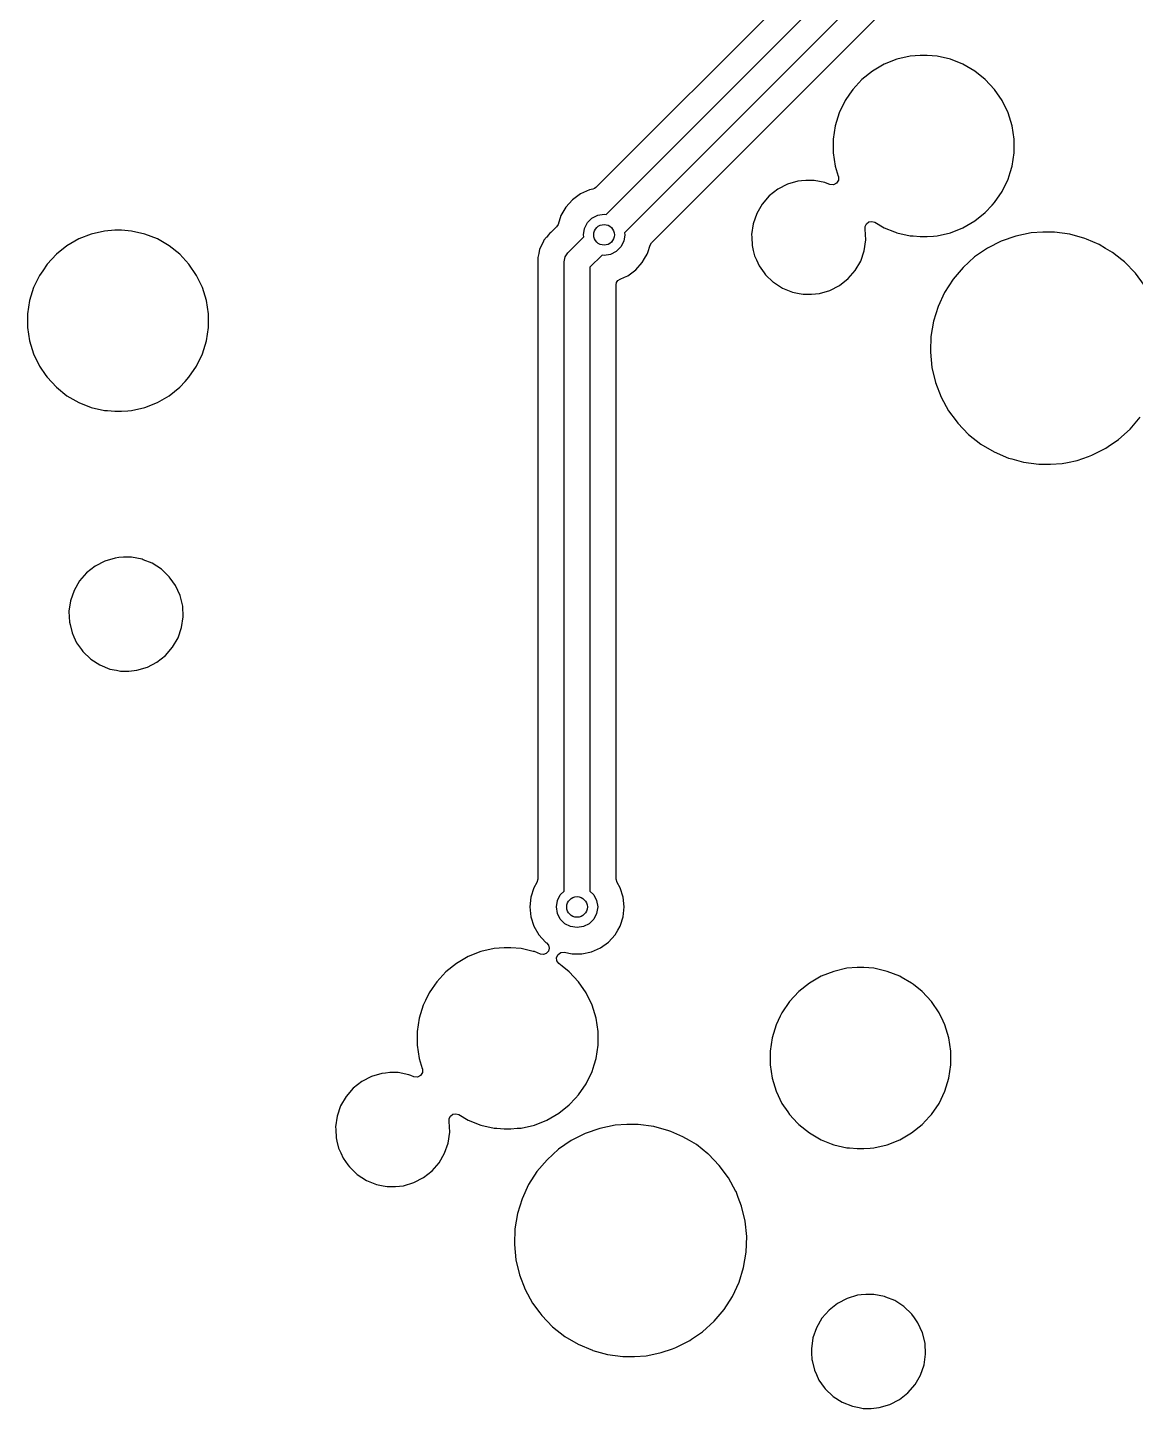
# Model space of a CAD drawing. Extents: x 15 to 269, y -160 to -43.
# Drawn here: x 38.12 to 59.56, y -93.81 to -67.1 of the extents above; entities that cross this region are included whole.
import ezdxf

# ---------------------------------------------------------------- set-up
doc = ezdxf.new("R2010")
doc.units = 0
doc.layers.add('BLACK', color=7, linetype='CONTINUOUS')

msp = doc.modelspace()

# ---------------------------------------------------------------- linework, layer by layer
at = {"layer": 'BLACK', "linetype": 'CONTINUOUS'}
for p, q in [((53.6952, -65.6103), (49.1173, -70.1881)), ((49.3142, -70.7104), (54.24, -65.7846)), ((54.6668, -66.0649), (49.6677, -71.064)), ((50.3521, -71.0988), (54.9809, -66.4699)), ((54.6961, -67.8045), (54.4689, -67.9357)), ((54.9403, -67.7087), (54.6961, -67.8045)), ((55.1961, -67.6503), (54.9403, -67.7087)), ((55.3922, -67.6356), (55.1961, -67.6503)), ((55.3923, -67.6356), (55.3922, -67.6356)), ((55.5232, -67.6356), (55.3923, -67.6356)), ((55.7194, -67.6503), (55.5232, -67.6356)), ((55.5232, -67.6356), (55.5232, -67.6356)), ((55.9752, -67.7087), (55.7194, -67.6503)), ((56.2194, -67.8045), (55.9752, -67.7087)), ((56.4466, -67.9357), (56.2194, -67.8045)), ((54.2638, -68.0993), (54.0853, -68.2916)), ((54.4689, -67.9357), (54.2638, -68.0993)), ((56.6517, -68.0993), (56.4466, -67.9357)), ((56.4466, -67.9357), (56.4466, -67.9357)), ((56.8302, -68.2916), (56.6517, -68.0993)), ((56.6517, -68.0993), (56.6517, -68.0993)), ((56.6517, -68.0993), (56.6517, -68.0993)), ((54.0229, -68.3831), (53.9375, -68.5084)), ((54.0853, -68.2916), (54.0229, -68.3831)), ((56.978, -68.5084), (56.8302, -68.2916)), ((56.8302, -68.2916), (56.8302, -68.2916)), ((56.8302, -68.2916), (56.8302, -68.2916)), ((53.9375, -68.5084), (53.8237, -68.7448)), ((57.0918, -68.7448), (56.978, -68.5084)), ((53.8237, -68.7448), (53.7464, -68.9955)), ((57.1691, -68.9955), (57.0918, -68.7448)), ((53.7464, -68.9955), (53.7072, -69.2549)), ((57.2082, -69.2549), (57.1691, -68.9955)), ((53.7072, -69.2549), (53.7072, -69.5173)), ((57.2082, -69.5173), (57.2082, -69.2549)), ((53.7072, -69.5173), (53.7464, -69.7767)), ((57.1691, -69.7767), (57.2082, -69.5173)), ((53.7464, -69.7767), (53.8057, -69.9693)), ((53.8057, -69.9693), (53.8083, -69.9777)), ((53.8083, -69.9777), (53.8096, -70.0465)), ((57.0918, -70.0274), (57.1315, -69.8989)), ((57.1315, -69.8989), (57.1691, -69.7767)), ((48.9918, -70.2353), (48.8173, -70.3129)), ((49.0554, -70.2217), (48.9918, -70.2353)), ((49.0888, -70.2094), (49.0554, -70.2217)), ((49.1173, -70.1881), (49.0888, -70.2094)), ((52.6351, -70.2206), (52.4698, -70.3507)), ((52.8221, -70.1242), (52.6351, -70.2206)), ((53.0239, -70.065), (52.8221, -70.1242)), ((53.0936, -70.0583), (53.0239, -70.065)), ((53.1808, -70.05), (53.0936, -70.0583)), ((53.3385, -70.05), (53.1808, -70.05)), ((53.545, -70.0898), (53.3385, -70.05)), ((53.3385, -70.05), (53.3385, -70.05)), ((53.5916, -70.1084), (53.545, -70.0898)), ((53.545, -70.0898), (53.545, -70.0898)), ((53.545, -70.0898), (53.545, -70.0898)), ((53.6438, -70.1293), (53.5916, -70.1084)), ((53.7123, -70.1362), (53.6438, -70.1293)), ((53.7739, -70.1054), (53.7123, -70.1362)), ((53.8096, -70.0465), (53.7739, -70.1054)), ((56.8302, -70.4806), (56.978, -70.2638)), ((56.978, -70.2638), (57.0918, -70.0274)), ((48.6628, -70.4252), (48.535, -70.5671)), ((48.8173, -70.3129), (48.6628, -70.4252)), ((52.332, -70.5096), (52.2269, -70.6918)), ((52.4698, -70.3507), (52.332, -70.5096)), ((56.6517, -70.6729), (56.7826, -70.5319)), ((56.7826, -70.5319), (56.8302, -70.4806)), ((56.8302, -70.4806), (56.8302, -70.4806)), ((56.8302, -70.4806), (56.8302, -70.4806)), ((48.4395, -70.7325), (48.3845, -70.9018)), ((48.535, -70.5671), (48.4395, -70.7325)), ((48.9505, -70.869), (49.039, -70.7805)), ((49.039, -70.7805), (49.1505, -70.7236)), ((49.1505, -70.7236), (49.2741, -70.7041)), ((49.2741, -70.7041), (49.3142, -70.7104)), ((52.2269, -70.6918), (52.1581, -70.8906)), ((56.4466, -70.8365), (56.6517, -70.6729)), ((39.6069, -71.0307), (39.3511, -71.0891)), ((39.803, -71.016), (39.6069, -71.0307)), ((39.934, -71.016), (39.803, -71.016)), ((39.803, -71.016), (39.803, -71.016)), ((40.1302, -71.0307), (39.934, -71.016)), ((39.934, -71.016), (39.934, -71.016)), ((40.3859, -71.0891), (40.1302, -71.0307)), ((48.2455, -71.0581), (48.2259, -71.0727)), ((48.2591, -71.0463), (48.2455, -71.0581)), ((48.3543, -70.9512), (48.2591, -71.0463)), ((48.3845, -70.9018), (48.3543, -70.9512)), ((48.8741, -71.1041), (48.8936, -70.9805)), ((48.8936, -70.9805), (48.9505, -70.869)), ((49.6677, -71.064), (49.6741, -71.1041)), ((52.1581, -70.8906), (52.1282, -71.0981)), ((54.3279, -70.9821), (54.3293, -70.982)), ((54.3284, -70.9939), (54.3279, -70.9821)), ((54.3384, -71.204), (54.3284, -70.9939)), ((54.3284, -70.9939), (54.3284, -70.9939)), ((54.3291, -70.9406), (54.3547, -70.8893)), ((54.3293, -70.982), (54.3291, -70.9406)), ((54.3547, -70.8893), (54.4005, -70.855)), ((54.4005, -70.855), (54.457, -70.8449)), ((54.457, -70.8449), (54.5119, -70.8613)), ((54.5119, -70.8613), (54.6961, -70.9677)), ((54.6961, -70.9677), (54.8953, -71.0459)), ((54.8953, -71.0459), (54.9107, -71.0519)), ((54.9107, -71.0519), (54.9403, -71.0635)), ((54.9403, -71.0635), (55.1961, -71.1219)), ((55.7194, -71.1219), (55.9752, -71.0635)), ((55.9752, -71.0635), (56.2194, -70.9677)), ((56.2194, -70.9677), (56.4466, -70.8365)), ((57.7623, -71.0539), (57.5375, -71.0689)), ((57.9876, -71.0539), (57.7623, -71.0539)), ((57.7623, -71.0539), (57.7623, -71.0539)), ((58.2854, -71.094), (57.9876, -71.0539)), ((38.8797, -71.3161), (38.6745, -71.4797)), ((39.1069, -71.185), (38.8797, -71.3161)), ((39.3511, -71.0891), (39.1069, -71.185)), ((40.6302, -71.185), (40.3859, -71.0891)), ((40.6638, -71.2044), (40.6302, -71.185)), ((40.6302, -71.185), (40.6302, -71.185)), ((40.6302, -71.185), (40.6302, -71.185)), ((40.8574, -71.3161), (40.6638, -71.2044)), ((41.0625, -71.4797), (40.8574, -71.3161)), ((40.8574, -71.3161), (40.8574, -71.3161)), ((48.0664, -71.2992), (48.0319, -71.368)), ((48.068, -71.2959), (48.0664, -71.2992)), ((48.1005, -71.2262), (48.068, -71.2959)), ((48.1112, -71.2094), (48.1005, -71.2262)), ((48.1607, -71.1504), (48.1112, -71.2094)), ((48.163, -71.1476), (48.1607, -71.1504)), ((48.1824, -71.123), (48.163, -71.1476)), ((48.1864, -71.119), (48.1824, -71.123)), ((48.1937, -71.1111), (48.1864, -71.119)), ((48.2259, -71.0727), (48.1937, -71.1111)), ((48.5732, -71.4514), (48.8804, -71.1442)), ((48.8804, -71.1442), (48.8741, -71.1041)), ((49.6545, -71.2277), (49.5977, -71.3392)), ((49.6741, -71.1041), (49.6545, -71.2277)), ((50.1185, -71.4451), (50.1636, -71.3063)), ((50.1636, -71.3063), (50.1939, -71.257)), ((50.1939, -71.257), (50.3521, -71.0988)), ((52.1282, -71.0981), (52.1281, -71.0988)), ((52.1281, -71.0988), (52.1305, -71.1476)), ((52.1305, -71.1476), (52.1381, -71.3089)), ((52.1381, -71.3089), (52.1619, -71.4068)), ((54.3085, -71.4122), (54.3384, -71.204)), ((55.1961, -71.1219), (55.2522, -71.1261)), ((55.2522, -71.1261), (55.3922, -71.1366)), ((55.3922, -71.1366), (55.3923, -71.1366)), ((55.3923, -71.1366), (55.5232, -71.1366)), ((55.5232, -71.1366), (55.6458, -71.1274)), ((55.5232, -71.1366), (55.5232, -71.1366)), ((55.6458, -71.1274), (55.7194, -71.1219)), ((56.9592, -71.2274), (56.691, -71.3629)), ((57.243, -71.1288), (56.9592, -71.2274)), ((57.5375, -71.0689), (57.243, -71.1288)), ((58.5752, -71.1733), (58.2854, -71.094)), ((58.2854, -71.094), (58.2854, -71.094)), ((58.2854, -71.094), (58.2854, -71.094)), ((58.6109, -71.1885), (58.5752, -71.1733)), ((58.8518, -71.2906), (58.6109, -71.1885)), ((58.9794, -71.3662), (58.8518, -71.2906)), ((38.6745, -71.4797), (38.4961, -71.672)), ((41.241, -71.672), (41.0625, -71.4797)), ((41.0625, -71.4797), (41.0625, -71.4797)), ((41.0625, -71.4797), (41.0625, -71.4797)), ((47.9912, -71.5406), (47.9892, -71.5604)), ((47.9892, -71.5604), (47.9892, -71.5616)), ((47.9892, -71.5616), (47.9892, -71.5616)), ((47.9892, -71.5616), (47.99, -71.5876)), ((47.99, -71.5876), (47.9914, -71.6374)), ((48.009, -71.4657), (47.9912, -71.5406)), ((48.0098, -71.4622), (48.009, -71.4657)), ((48.0253, -71.3868), (48.0098, -71.4622)), ((48.0319, -71.368), (48.0253, -71.3868)), ((48.5, -71.6281), (48.519, -71.5325)), ((48.519, -71.5325), (48.5732, -71.4514)), ((48.5732, -71.4514), (48.5732, -71.4514)), ((49.234, -71.4977), (49, -71.7317)), ((49.2741, -71.5041), (49.234, -71.4977)), ((49.3977, -71.4845), (49.2741, -71.5041)), ((49.5092, -71.4277), (49.3977, -71.4845)), ((49.5977, -71.3392), (49.5092, -71.4277)), ((50.0131, -71.641), (50.059, -71.5616)), ((50.059, -71.5616), (50.1086, -71.4756)), ((50.1086, -71.4756), (50.1185, -71.4451)), ((52.1619, -71.4068), (52.1877, -71.5133)), ((52.1877, -71.5133), (52.2216, -71.5875)), ((52.2216, -71.5875), (52.2751, -71.7046)), ((54.2397, -71.611), (54.3085, -71.4122)), ((56.4432, -71.533), (56.2204, -71.7345)), ((56.691, -71.3629), (56.4432, -71.533)), ((59.1104, -71.4438), (58.9794, -71.3662)), ((59.2941, -71.5888), (59.1104, -71.4438)), ((59.3462, -71.63), (59.2941, -71.5888)), ((38.4095, -71.7991), (38.3483, -71.8888)), ((38.4961, -71.672), (38.4095, -71.7991)), ((41.241, -71.6721), (41.241, -71.672)), ((41.3888, -71.8888), (41.241, -71.6721)), ((41.241, -71.6721), (41.241, -71.6721)), ((47.9914, -71.6374), (47.9915, -71.641)), ((47.9915, -71.641), (47.9915, -83.5735)), ((48.5, -83.8013), (48.5, -71.6281)), ((49, -71.7317), (49, -83.8013)), ((49.7308, -71.8952), (49.8853, -71.7829)), ((49.8853, -71.7829), (50.0131, -71.641)), ((52.2751, -71.7046), (52.3698, -71.8375)), ((52.3698, -71.8375), (52.3971, -71.8759)), ((53.9968, -71.9521), (54.1345, -71.7932)), ((54.1345, -71.7932), (54.2397, -71.611)), ((56.2204, -71.7345), (56.0264, -71.964)), ((59.5551, -71.846), (59.3462, -71.63)), ((59.7333, -72.0879), (59.5551, -71.846)), ((38.2345, -72.1252), (38.1571, -72.3759)), ((38.3483, -71.8888), (38.2345, -72.1252)), ((41.5026, -72.1252), (41.3888, -71.8888)), ((41.5799, -72.3759), (41.5026, -72.1252)), ((49.5085, -72.0747), (49.5175, -72.0282)), ((49.5085, -73.3735), (49.5085, -72.0747)), ((49.5175, -72.0282), (49.5433, -71.9886)), ((49.5433, -71.9886), (49.5821, -71.9614)), ((49.5821, -71.9614), (49.6715, -71.9216)), ((49.6715, -71.9216), (49.7308, -71.8952)), ((52.3971, -71.8759), (52.5493, -72.0211)), ((52.5493, -72.0211), (52.5493, -72.0211)), ((52.5493, -72.0211), (52.5494, -72.0211)), ((52.5494, -72.0211), (52.7263, -72.1348)), ((52.7263, -72.1348), (52.7263, -72.1348)), ((52.7263, -72.1348), (52.9216, -72.213)), ((53.6445, -72.1786), (53.8315, -72.0822)), ((53.8315, -72.0822), (53.9968, -71.9521)), ((56.0264, -71.964), (55.8647, -72.2173)), ((38.1571, -72.3759), (38.118, -72.6354)), ((41.619, -72.6354), (41.5799, -72.3759)), ((52.9216, -72.213), (53.0504, -72.2378)), ((53.0504, -72.2378), (53.1281, -72.2528)), ((53.1281, -72.2528), (53.1281, -72.2528)), ((53.1281, -72.2528), (53.2857, -72.2528)), ((53.2857, -72.2528), (53.2858, -72.2528)), ((53.2858, -72.2528), (53.4427, -72.2378)), ((53.4427, -72.2378), (53.6445, -72.1786)), ((55.8647, -72.2173), (55.7382, -72.4898)), ((38.118, -72.6354), (38.118, -72.8977)), ((41.619, -72.8977), (41.619, -72.6354)), ((55.7382, -72.4898), (55.6492, -72.7768)), ((38.118, -72.8977), (38.1571, -73.1571)), ((41.5799, -73.1571), (41.619, -72.8977)), ((55.6492, -72.7768), (55.5993, -73.0726)), ((38.1571, -73.1571), (38.2345, -73.4079)), ((41.5026, -73.4079), (41.5799, -73.1571)), ((55.5992, -73.0731), (55.5897, -73.3561)), ((55.5993, -73.0726), (55.5992, -73.0731)), ((38.2345, -73.4079), (38.3483, -73.6442)), ((41.3888, -73.6442), (41.5026, -73.4079)), ((49.5085, -77.0391), (49.5085, -73.3735)), ((55.5897, -73.3561), (55.5892, -73.3735)), ((55.5892, -73.3735), (55.6192, -73.6724)), ((38.3483, -73.6442), (38.4729, -73.827)), ((41.241, -73.861), (41.3888, -73.6442)), ((55.6192, -73.6724), (55.6889, -73.9647)), ((38.4729, -73.827), (38.4961, -73.861)), ((38.4961, -73.861), (38.674, -74.0527)), ((41.0625, -74.0533), (41.1682, -73.9395)), ((41.1682, -73.9395), (41.241, -73.861)), ((41.241, -73.861), (41.241, -73.861)), ((41.241, -73.861), (41.241, -73.861)), ((55.6889, -73.9647), (55.7969, -74.2452)), ((38.674, -74.0527), (38.6745, -74.0533)), ((38.6745, -74.0533), (38.8797, -74.2169)), ((38.8797, -74.2169), (39.1069, -74.3481)), ((40.6302, -74.3481), (40.8574, -74.2169)), ((40.8574, -74.2169), (41.0625, -74.0533)), ((55.7969, -74.2452), (55.9413, -74.5087)), ((39.1069, -74.3481), (39.2515, -74.4049)), ((39.2515, -74.4049), (39.3342, -74.4373)), ((39.3342, -74.4373), (39.3511, -74.444)), ((39.3511, -74.444), (39.6069, -74.5023)), ((39.6069, -74.5023), (39.6629, -74.5065)), ((39.6629, -74.5065), (39.803, -74.517)), ((39.803, -74.517), (39.803, -74.517)), ((39.803, -74.517), (39.934, -74.517)), ((39.934, -74.517), (40.0566, -74.5078)), ((39.934, -74.517), (39.934, -74.517)), ((40.0566, -74.5078), (40.1302, -74.5023)), ((40.1302, -74.5023), (40.3859, -74.444)), ((40.3859, -74.444), (40.6302, -74.3481)), ((55.9413, -74.5087), (56.0855, -74.7044)), ((56.0855, -74.7044), (56.1196, -74.7506)), ((56.1196, -74.7506), (56.3284, -74.9666)), ((59.4543, -74.8621), (59.6483, -74.6326)), ((56.3284, -74.9666), (56.5643, -75.1528)), ((59.0311, -75.2011), (59.2314, -75.0636)), ((59.2314, -75.0636), (59.4543, -74.8621)), ((56.5643, -75.1528), (56.8228, -75.306)), ((56.8228, -75.306), (57.0995, -75.4233)), ((58.7155, -75.3692), (58.869, -75.2917)), ((58.869, -75.2917), (58.9837, -75.2337)), ((58.9837, -75.2337), (59.0311, -75.2011)), ((57.0995, -75.4233), (57.0995, -75.4233)), ((57.0995, -75.4233), (57.0995, -75.4233)), ((57.0995, -75.4233), (57.1633, -75.4408)), ((57.1633, -75.4408), (57.3893, -75.5026)), ((57.3893, -75.5026), (57.6871, -75.5427)), ((57.6871, -75.5427), (57.9124, -75.5427)), ((57.9124, -75.5427), (58.1371, -75.5277)), ((57.9124, -75.5427), (57.9124, -75.5427)), ((58.1371, -75.5277), (58.2406, -75.5066)), ((58.2406, -75.5066), (58.4316, -75.4678)), ((58.4316, -75.4678), (58.6483, -75.3926)), ((58.6483, -75.3926), (58.7155, -75.3692)), ((49.5085, -83.5735), (49.5085, -77.0391)), ((39.6124, -77.4169), (39.4255, -77.5133)), ((39.8143, -77.3576), (39.6124, -77.4169)), ((39.884, -77.3509), (39.8143, -77.3576)), ((39.9712, -77.3426), (39.884, -77.3509)), ((40.1288, -77.3426), (39.9712, -77.3426)), ((40.3354, -77.3824), (40.1288, -77.3426)), ((40.1288, -77.3426), (40.1288, -77.3426)), ((40.3567, -77.391), (40.3354, -77.3824)), ((40.3354, -77.3824), (40.3354, -77.3824)), ((40.3354, -77.3824), (40.3354, -77.3824)), ((40.5306, -77.4606), (40.3567, -77.391)), ((40.7076, -77.5743), (40.5306, -77.4606)), ((39.2601, -77.6433), (39.1224, -77.8022)), ((39.4255, -77.5133), (39.2601, -77.6433)), ((40.8598, -77.7195), (40.7076, -77.5743)), ((40.7076, -77.5743), (40.7076, -77.5743)), ((40.7076, -77.5743), (40.7076, -77.5743)), ((40.8798, -77.7475), (40.8598, -77.7195)), ((39.0172, -77.9844), (38.9484, -78.1832)), ((39.1224, -77.8022), (39.0172, -77.9844)), ((40.9818, -77.8908), (40.8798, -77.7475)), ((41.0692, -78.0822), (40.9818, -77.8908)), ((40.9818, -77.8908), (40.9818, -77.8908)), ((40.9818, -77.8908), (40.9818, -77.8908)), ((38.9484, -78.1832), (38.9188, -78.3892)), ((41.1188, -78.2866), (41.0692, -78.0822)), ((38.9188, -78.3892), (38.9185, -78.3914)), ((38.9185, -78.3914), (38.9234, -78.4948)), ((38.9234, -78.4948), (38.9285, -78.6015)), ((41.0989, -78.7049), (41.1288, -78.4967)), ((41.1288, -78.4967), (41.1188, -78.2866)), ((38.9285, -78.6015), (38.9384, -78.6424)), ((38.9384, -78.6424), (38.9781, -78.8059)), ((38.9781, -78.8059), (39.0126, -78.8815)), ((41.0301, -78.9036), (41.0989, -78.7049)), ((39.0126, -78.8815), (39.0655, -78.9972)), ((39.0655, -78.9972), (39.1595, -79.1293)), ((40.9249, -79.0858), (41.0301, -78.9036)), ((39.1595, -79.1293), (39.1875, -79.1686)), ((39.1875, -79.1686), (39.3397, -79.3137)), ((39.3397, -79.3137), (39.3397, -79.3137)), ((39.3397, -79.3137), (39.3397, -79.3137)), ((39.3397, -79.3137), (39.5167, -79.4274)), ((40.6218, -79.3748), (40.7872, -79.2448)), ((40.7872, -79.2448), (40.9249, -79.0858)), ((39.5167, -79.4274), (39.5167, -79.4274)), ((39.5167, -79.4274), (39.7119, -79.5056)), ((39.7119, -79.5056), (39.8407, -79.5304)), ((39.8407, -79.5304), (39.9185, -79.5454)), ((39.9185, -79.5454), (39.9185, -79.5454)), ((39.9185, -79.5454), (40.0761, -79.5454)), ((40.0761, -79.5454), (40.233, -79.5304)), ((40.0761, -79.5454), (40.0761, -79.5454)), ((40.233, -79.5304), (40.4349, -79.4712)), ((40.4349, -79.4712), (40.6218, -79.3748)), ((47.9915, -83.5735), (47.9749, -83.6355)), ((49.5251, -83.6355), (49.5085, -83.5735)), ((47.9155, -83.7384), (47.8565, -83.9201)), ((47.9749, -83.6355), (47.9155, -83.7384)), ((48.3696, -83.9864), (48.4264, -83.8749)), ((48.4264, -83.8749), (48.5, -83.8013)), ((49, -83.8013), (49.0736, -83.8749)), ((49.0736, -83.8749), (49.1304, -83.9864)), ((49.5845, -83.7384), (49.5251, -83.6355)), ((49.6435, -83.9201), (49.5845, -83.7384)), ((47.8565, -83.9201), (47.8365, -84.11)), ((47.8365, -84.11), (47.8565, -84.2999)), ((48.35, -84.11), (48.3696, -83.9864)), ((48.3696, -84.2336), (48.35, -84.11)), ((49.1304, -83.9864), (49.15, -84.11)), ((49.15, -84.11), (49.1304, -84.2336)), ((49.6635, -84.11), (49.6435, -83.9201)), ((49.6435, -84.2999), (49.6635, -84.11)), ((47.8565, -84.2999), (47.9155, -84.4816)), ((48.4264, -84.3451), (48.3696, -84.2336)), ((48.5149, -84.4336), (48.4264, -84.3451)), ((49.0736, -84.3451), (48.9851, -84.4336)), ((49.1304, -84.2336), (49.0736, -84.3451)), ((49.5908, -84.4623), (49.6435, -84.2999)), ((47.9155, -84.4816), (48.011, -84.6469)), ((48.011, -84.6469), (48.011, -84.6469)), ((48.011, -84.6469), (48.1387, -84.7889)), ((48.6264, -84.4904), (48.5149, -84.4336)), ((48.75, -84.51), (48.6264, -84.4904)), ((48.8736, -84.4904), (48.75, -84.51)), ((48.9851, -84.4336), (48.8736, -84.4904)), ((49.3613, -84.7889), (49.489, -84.6469)), ((49.489, -84.6469), (49.54, -84.5588)), ((49.54, -84.5588), (49.5845, -84.4816)), ((49.5845, -84.4816), (49.5908, -84.4623)), ((47.1452, -84.9155), (46.8894, -84.9738)), ((47.3414, -84.9008), (47.1452, -84.9155)), ((47.4724, -84.9008), (47.3414, -84.9008)), ((47.3414, -84.9008), (47.3414, -84.9008)), ((47.6685, -84.9155), (47.4724, -84.9008)), ((47.4724, -84.9008), (47.4724, -84.9008)), ((47.9006, -84.9684), (47.6685, -84.9155)), ((48.1387, -84.7889), (48.1461, -84.7942)), ((48.1461, -84.7942), (48.1598, -84.8041)), ((48.1598, -84.8041), (48.1979, -84.8493)), ((48.2108, -84.9069), (48.1956, -84.964)), ((48.1979, -84.8493), (48.2108, -84.9069)), ((49.0323, -84.9788), (49.2068, -84.9011)), ((49.2068, -84.9011), (49.3613, -84.7889)), ((46.418, -85.2009), (46.2129, -85.3645)), ((46.6452, -85.0697), (46.418, -85.2009)), ((46.8894, -84.9738), (46.6452, -85.0697)), ((47.9243, -84.9738), (47.9006, -84.9684)), ((48.0416, -85.0199), (47.9243, -84.9738)), ((48.1001, -85.0277), (48.0416, -85.0199)), ((48.1557, -85.0076), (48.1001, -85.0277)), ((48.1956, -84.964), (48.1557, -85.0076)), ((48.3556, -85.0863), (48.3837, -85.027)), ((48.3618, -85.1516), (48.3556, -85.0863)), ((48.4005, -85.2046), (48.3618, -85.1516)), ((48.3837, -85.027), (48.438, -84.9902)), ((48.4603, -85.2524), (48.4005, -85.2046)), ((48.438, -84.9902), (48.5035, -84.9864)), ((48.5035, -84.9864), (48.6545, -85.0185)), ((48.6545, -85.0185), (48.6545, -85.0185)), ((48.6545, -85.0185), (48.8455, -85.0185)), ((48.8455, -85.0185), (49.0323, -84.9788)), ((48.8455, -85.0185), (48.8455, -85.0185)), ((49.0323, -84.9788), (49.0323, -84.9788)), ((49.0323, -84.9788), (49.0323, -84.9788)), ((46.2129, -85.3645), (46.0344, -85.5568)), ((48.6009, -85.3645), (48.4603, -85.2524)), ((48.7793, -85.5568), (48.6009, -85.3645)), ((48.6009, -85.3645), (48.6009, -85.3645)), ((48.6009, -85.3645), (48.6009, -85.3645)), ((53.4737, -85.4513), (53.2465, -85.5825)), ((53.718, -85.3554), (53.4737, -85.4513)), ((53.9737, -85.2971), (53.718, -85.3554)), ((54.1699, -85.2824), (53.9737, -85.2971)), ((54.3009, -85.2824), (54.1699, -85.2824)), ((54.1699, -85.2824), (54.1699, -85.2824)), ((54.497, -85.2971), (54.3009, -85.2824)), ((54.3009, -85.2824), (54.3009, -85.2824)), ((54.7528, -85.3554), (54.497, -85.2971)), ((54.997, -85.4513), (54.7528, -85.3554)), ((55.0246, -85.4673), (54.997, -85.4513)), ((54.997, -85.4513), (54.997, -85.4513)), ((54.997, -85.4513), (54.997, -85.4513)), ((55.2242, -85.5825), (55.0246, -85.4673)), ((45.9469, -85.6852), (45.8888, -85.7704)), ((46.0344, -85.5568), (45.9469, -85.6852)), ((48.9271, -85.7736), (48.7793, -85.5568)), ((48.7793, -85.5568), (48.7793, -85.5568)), ((48.7793, -85.5568), (48.7793, -85.5568)), ((53.0414, -85.7461), (52.8629, -85.9384)), ((53.2465, -85.5825), (53.0414, -85.7461)), ((55.2624, -85.6129), (55.2242, -85.5825)), ((55.4294, -85.7461), (55.2624, -85.6129)), ((55.6078, -85.9384), (55.4294, -85.7461)), ((55.4294, -85.7461), (55.4294, -85.7461)), ((55.4294, -85.7461), (55.4294, -85.7461)), ((45.7728, -86.0099), (45.6955, -86.2606)), ((45.8165, -85.9193), (45.7728, -86.0099)), ((45.8866, -85.7736), (45.8165, -85.9193)), ((45.8888, -85.7704), (45.8866, -85.7736)), ((49.0409, -86.0099), (48.9271, -85.7736)), ((49.1183, -86.2606), (49.0409, -86.0099)), ((52.8629, -85.9384), (52.7151, -86.1552)), ((55.7556, -86.1552), (55.6078, -85.9384)), ((55.6078, -85.9384), (55.6078, -85.9384)), ((55.6078, -85.9384), (55.6078, -85.9384)), ((45.6955, -86.2606), (45.6564, -86.5201)), ((49.1574, -86.5201), (49.1183, -86.2606)), ((52.6822, -86.2235), (52.6013, -86.3915)), ((52.7151, -86.1552), (52.6822, -86.2235)), ((55.835, -86.32), (55.7556, -86.1552)), ((45.6564, -86.5201), (45.6564, -86.7824)), ((49.1574, -86.7824), (49.1574, -86.5201)), ((52.6013, -86.3915), (52.524, -86.6423)), ((55.8694, -86.3915), (55.835, -86.32)), ((55.9468, -86.6423), (55.8694, -86.3915)), ((45.6564, -86.7824), (45.6955, -87.0419)), ((49.1183, -87.0419), (49.1574, -86.7824)), ((52.524, -86.6423), (52.4849, -86.9017)), ((55.9859, -86.9017), (55.9468, -86.6423)), ((45.6955, -87.0419), (45.7549, -87.2344)), ((49.0806, -87.1641), (49.1183, -87.0419)), ((52.4849, -86.9017), (52.4849, -87.1641)), ((55.9859, -87.1641), (55.9859, -86.9017)), ((44.973, -87.3301), (44.7712, -87.3894)), ((45.0428, -87.3235), (44.973, -87.3301)), ((45.1299, -87.3152), (45.0428, -87.3235)), ((45.2876, -87.3152), (45.1299, -87.3152)), ((45.4941, -87.355), (45.2876, -87.3152)), ((45.2876, -87.3152), (45.2876, -87.3152)), ((45.5356, -87.3716), (45.4941, -87.355)), ((45.4941, -87.355), (45.4941, -87.355)), ((45.4941, -87.355), (45.4941, -87.355)), ((45.7587, -87.3117), (45.723, -87.3706)), ((45.7549, -87.2344), (45.7575, -87.2428)), ((45.7575, -87.2428), (45.7587, -87.3117)), ((48.9271, -87.529), (49.0409, -87.2926)), ((49.0409, -87.2926), (49.0806, -87.1641)), ((52.4849, -87.1641), (52.524, -87.4235)), ((55.9468, -87.4235), (55.9859, -87.1641)), ((44.4189, -87.6158), (44.2811, -87.7748)), ((44.5842, -87.4858), (44.4189, -87.6158)), ((44.7712, -87.3894), (44.5842, -87.4858)), ((45.5929, -87.3945), (45.5356, -87.3716)), ((45.6614, -87.4013), (45.5929, -87.3945)), ((45.723, -87.3706), (45.6614, -87.4013)), ((48.7793, -87.7457), (48.9271, -87.529)), ((52.524, -87.4235), (52.6013, -87.6742)), ((55.8694, -87.6742), (55.9468, -87.4235)), ((44.2811, -87.7748), (44.176, -87.9569)), ((48.6009, -87.9381), (48.7186, -87.8112)), ((48.7186, -87.8112), (48.7793, -87.7458)), ((48.7793, -87.7458), (48.7793, -87.7457)), ((48.7793, -87.7457), (48.7793, -87.7457)), ((52.6013, -87.6742), (52.7151, -87.9106)), ((55.7556, -87.9106), (55.8694, -87.6742)), ((44.1072, -88.1557), (44.0773, -88.3633)), ((44.176, -87.9569), (44.1072, -88.1557)), ((46.2783, -88.2058), (46.3038, -88.1545)), ((46.3038, -88.1545), (46.3497, -88.1201)), ((46.3497, -88.1201), (46.4061, -88.1101)), ((46.4061, -88.1101), (46.461, -88.1265)), ((46.461, -88.1265), (46.6452, -88.2328)), ((48.1685, -88.2328), (48.3957, -88.1017)), ((48.3957, -88.1017), (48.6009, -87.9381)), ((52.7151, -87.9106), (52.828, -88.0761)), ((52.828, -88.0761), (52.8629, -88.1274)), ((52.8629, -88.1274), (53.0193, -88.2959)), ((55.4294, -88.3197), (55.5726, -88.1653)), ((55.5726, -88.1653), (55.6078, -88.1274)), ((55.6078, -88.1273), (55.7556, -87.9106)), ((55.6078, -88.1274), (55.6078, -88.1273)), ((55.6078, -88.1274), (55.6078, -88.1274)), ((44.0773, -88.3633), (44.0772, -88.3639)), ((44.0772, -88.3639), (44.0797, -88.4153)), ((44.0797, -88.4153), (44.0873, -88.574)), ((46.277, -88.2473), (46.2785, -88.2472)), ((46.2776, -88.2591), (46.277, -88.2473)), ((46.2876, -88.4692), (46.2776, -88.2591)), ((46.2776, -88.2591), (46.2776, -88.2591)), ((46.2785, -88.2472), (46.2783, -88.2058)), ((46.6452, -88.2328), (46.8895, -88.3287)), ((46.8895, -88.3287), (47.1452, -88.3871)), ((47.1452, -88.3871), (47.2013, -88.3913)), ((47.2013, -88.3913), (47.3414, -88.4018)), ((47.3414, -88.4018), (47.3414, -88.4018)), ((47.3414, -88.4018), (47.4724, -88.4018)), ((47.4724, -88.4018), (47.5949, -88.3926)), ((47.4724, -88.4018), (47.4724, -88.4018)), ((47.5949, -88.3926), (47.6685, -88.3871)), ((47.6685, -88.3871), (47.9243, -88.3287)), ((47.9243, -88.3287), (48.1685, -88.2328)), ((49.1922, -88.394), (48.9083, -88.4925)), ((49.4866, -88.3341), (49.1922, -88.394)), ((49.7114, -88.3191), (49.4866, -88.3341)), ((49.9367, -88.3191), (49.7114, -88.3191)), ((49.7114, -88.3191), (49.7114, -88.3191)), ((50.2345, -88.3591), (49.9367, -88.3191)), ((50.5243, -88.4385), (50.2345, -88.3591)), ((50.2345, -88.3591), (50.2345, -88.3591)), ((50.2345, -88.3591), (50.2345, -88.3591)), ((53.0193, -88.2959), (53.0414, -88.3197)), ((53.0414, -88.3197), (53.2465, -88.4833)), ((55.2242, -88.4833), (55.4294, -88.3197)), ((44.0873, -88.574), (44.1039, -88.6428)), ((44.1039, -88.6428), (44.1368, -88.7784)), ((46.1888, -88.8762), (46.2576, -88.6774)), ((46.2576, -88.6774), (46.2876, -88.4692)), ((48.6401, -88.6281), (48.3924, -88.7981)), ((48.9083, -88.4925), (48.6401, -88.6281)), ((50.5667, -88.4565), (50.5243, -88.4385)), ((50.801, -88.5558), (50.5667, -88.4565)), ((50.9256, -88.6296), (50.801, -88.5558)), ((51.0595, -88.7089), (50.9256, -88.6296)), ((53.2465, -88.4833), (53.4737, -88.6144)), ((53.4737, -88.6144), (53.6342, -88.6774)), ((53.6342, -88.6774), (53.6662, -88.69)), ((53.6662, -88.69), (53.718, -88.7103)), ((54.7528, -88.7103), (54.997, -88.6144)), ((54.997, -88.6144), (55.2242, -88.4833)), ((44.1368, -88.7784), (44.1766, -88.8654)), ((44.1766, -88.8654), (44.2242, -88.9698)), ((46.0837, -89.0583), (46.1888, -88.8762)), ((48.3924, -88.7981), (48.1695, -88.9997)), ((51.2826, -88.8851), (51.0595, -88.7089)), ((51.2953, -88.8952), (51.2826, -88.8851)), ((51.5042, -89.1112), (51.2953, -88.8952)), ((53.718, -88.7103), (53.9737, -88.7687)), ((53.9737, -88.7687), (54.0233, -88.7724)), ((54.0233, -88.7724), (54.1699, -88.7834)), ((54.1699, -88.7834), (54.1699, -88.7834)), ((54.1699, -88.7834), (54.3009, -88.7834)), ((54.3009, -88.7834), (54.4235, -88.7742)), ((54.3009, -88.7834), (54.3009, -88.7834)), ((54.4235, -88.7742), (54.497, -88.7687)), ((54.497, -88.7687), (54.7528, -88.7103)), ((44.2242, -88.9698), (44.3151, -89.0973)), ((44.3151, -89.0973), (44.3462, -89.1411)), ((44.3462, -89.1411), (44.4985, -89.2863)), ((45.7806, -89.3473), (45.9459, -89.2173)), ((45.9459, -89.2173), (46.0837, -89.0583)), ((47.9755, -89.2291), (47.8138, -89.4824)), ((48.1695, -88.9997), (47.9755, -89.2291)), ((51.6825, -89.3531), (51.5042, -89.1112)), ((44.4985, -89.2863), (44.4985, -89.2863)), ((44.4985, -89.2863), (44.4985, -89.2863)), ((44.4985, -89.2863), (44.6754, -89.4)), ((44.6754, -89.4), (44.6754, -89.4)), ((44.6754, -89.4), (44.8707, -89.4782)), ((44.8707, -89.4782), (44.9995, -89.503)), ((45.3918, -89.503), (45.5936, -89.4437)), ((45.5936, -89.4437), (45.7806, -89.3473)), ((47.8138, -89.4824), (47.6873, -89.755)), ((51.8262, -89.6154), (51.6825, -89.3531)), ((44.9995, -89.503), (45.0772, -89.518)), ((45.0772, -89.518), (45.0772, -89.518)), ((45.0772, -89.518), (45.2349, -89.518)), ((45.2349, -89.518), (45.3918, -89.503)), ((45.2349, -89.518), (45.2349, -89.518)), ((47.6873, -89.755), (47.5983, -90.042)), ((51.8269, -89.6166), (51.8262, -89.6154)), ((51.871, -89.7311), (51.8269, -89.6166)), ((51.9349, -89.897), (51.871, -89.7311)), ((52.0045, -90.1893), (51.9349, -89.897)), ((47.5983, -90.042), (47.5485, -90.337)), ((52.0346, -90.4883), (52.0045, -90.1893)), ((47.5483, -90.3383), (47.5384, -90.6342)), ((47.5485, -90.337), (47.5483, -90.3383)), ((52.0246, -90.7886), (52.0346, -90.4883)), ((47.5384, -90.6342), (47.5383, -90.6386)), ((47.5383, -90.6386), (47.5684, -90.9376)), ((51.9746, -91.0849), (52.0246, -90.7886)), ((47.5684, -90.9376), (47.638, -91.2299)), ((51.8856, -91.3719), (51.9746, -91.0849)), ((47.638, -91.2299), (47.746, -91.5103)), ((47.746, -91.5103), (47.8904, -91.7738)), ((51.7591, -91.6445), (51.8856, -91.3719)), ((54.1811, -91.6239), (53.9793, -91.6832)), ((54.2508, -91.6173), (54.1811, -91.6239)), ((54.338, -91.609), (54.2508, -91.6173)), ((54.4957, -91.609), (54.338, -91.609)), ((54.7022, -91.6488), (54.4957, -91.609)), ((54.4957, -91.609), (54.4957, -91.609)), ((47.8904, -91.7738), (48.0295, -91.9626)), ((51.4034, -92.1272), (51.5974, -91.8978)), ((51.5974, -91.8978), (51.7591, -91.6445)), ((53.7923, -91.7796), (53.627, -91.9096)), ((53.9793, -91.6832), (53.7923, -91.7796)), ((54.7283, -91.6592), (54.7022, -91.6488)), ((54.7022, -91.6488), (54.7022, -91.6488)), ((54.7022, -91.6488), (54.7022, -91.6488)), ((54.8975, -91.7269), (54.7283, -91.6592)), ((55.0744, -91.8407), (54.8975, -91.7269)), ((55.2267, -91.9858), (55.0744, -91.8407)), ((55.0744, -91.8407), (55.0744, -91.8407)), ((55.0744, -91.8407), (55.0744, -91.8407)), ((48.0295, -91.9626), (48.0687, -92.0158)), ((48.0687, -92.0158), (48.2776, -92.2318)), ((51.1805, -92.3288), (51.4034, -92.1272)), ((53.4892, -92.0686), (53.3841, -92.2507)), ((53.627, -91.9096), (53.4892, -92.0686)), ((55.259, -92.0312), (55.2267, -91.9858)), ((55.2659, -92.041), (55.259, -92.0312)), ((55.3487, -92.1572), (55.2659, -92.041)), ((55.4361, -92.3485), (55.3487, -92.1572)), ((55.3487, -92.1572), (55.3487, -92.1572)), ((55.3487, -92.1572), (55.3487, -92.1572)), ((48.2776, -92.2318), (48.5134, -92.418)), ((48.5134, -92.418), (48.7719, -92.5711)), ((50.9673, -92.4752), (51.1805, -92.3288)), ((53.3841, -92.2507), (53.3153, -92.4495)), ((55.4856, -92.5529), (55.4361, -92.3485)), ((48.7719, -92.5711), (49.0486, -92.6884)), ((49.0486, -92.6884), (49.0486, -92.6884)), ((49.0486, -92.6884), (49.0486, -92.6884)), ((49.0486, -92.6884), (49.058, -92.691)), ((49.058, -92.691), (49.3384, -92.7678)), ((50.3807, -92.733), (50.5974, -92.6577)), ((50.5974, -92.6577), (50.6646, -92.6344)), ((50.6646, -92.6344), (50.8181, -92.5568)), ((50.8181, -92.5568), (50.9328, -92.4989)), ((50.9328, -92.4989), (50.9673, -92.4752)), ((53.3153, -92.4495), (53.2853, -92.6577)), ((53.2853, -92.6577), (53.2853, -92.6577)), ((53.2853, -92.6577), (53.289, -92.7354)), ((55.4957, -92.763), (55.4856, -92.5529)), ((49.3384, -92.7678), (49.6362, -92.8079)), ((49.6362, -92.8079), (49.8615, -92.8079)), ((49.8615, -92.8079), (50.0863, -92.7928)), ((49.8615, -92.8079), (49.8615, -92.8079)), ((50.0863, -92.7928), (50.1804, -92.7737)), ((50.1804, -92.7737), (50.3807, -92.733)), ((53.289, -92.7354), (53.2953, -92.8678)), ((53.2953, -92.8678), (53.3003, -92.8881)), ((53.3003, -92.8881), (53.3449, -93.0722)), ((55.3969, -93.17), (55.4657, -92.9712)), ((55.4657, -92.9712), (55.4957, -92.763)), ((53.3449, -93.0722), (53.3847, -93.1592)), ((53.3847, -93.1592), (53.4323, -93.2636)), ((55.2918, -93.3521), (55.3969, -93.17)), ((53.4323, -93.2636), (53.5335, -93.4056)), ((53.5335, -93.4056), (53.5543, -93.4349)), ((53.5543, -93.4349), (53.7066, -93.5801)), ((55.154, -93.5111), (55.2918, -93.3521)), ((53.7066, -93.5801), (53.7066, -93.5801)), ((53.7066, -93.5801), (53.7066, -93.5801)), ((53.7066, -93.5801), (53.8835, -93.6938)), ((53.8835, -93.6938), (53.8835, -93.6938)), ((53.8835, -93.6938), (54.0788, -93.772)), ((54.0788, -93.772), (54.2076, -93.7968)), ((54.5999, -93.7968), (54.8017, -93.7375)), ((54.8017, -93.7375), (54.9887, -93.6411)), ((54.9887, -93.6411), (55.154, -93.5111)), ((54.2076, -93.7968), (54.2853, -93.8118)), ((54.2853, -93.8118), (54.2853, -93.8118)), ((54.2853, -93.8118), (54.443, -93.8118)), ((54.443, -93.8118), (54.5999, -93.7968)), ((54.443, -93.8118), (54.443, -93.8118))]:
    msp.add_line(p, q, dxfattribs=at)
at = {"layer": 'BLACK'}
for centre in [(49.2741, -71.1041), (48.75, -84.11)]:
    msp.add_circle(centre, 0.2, dxfattribs=at)

doc.saveas('drawing.dxf')
